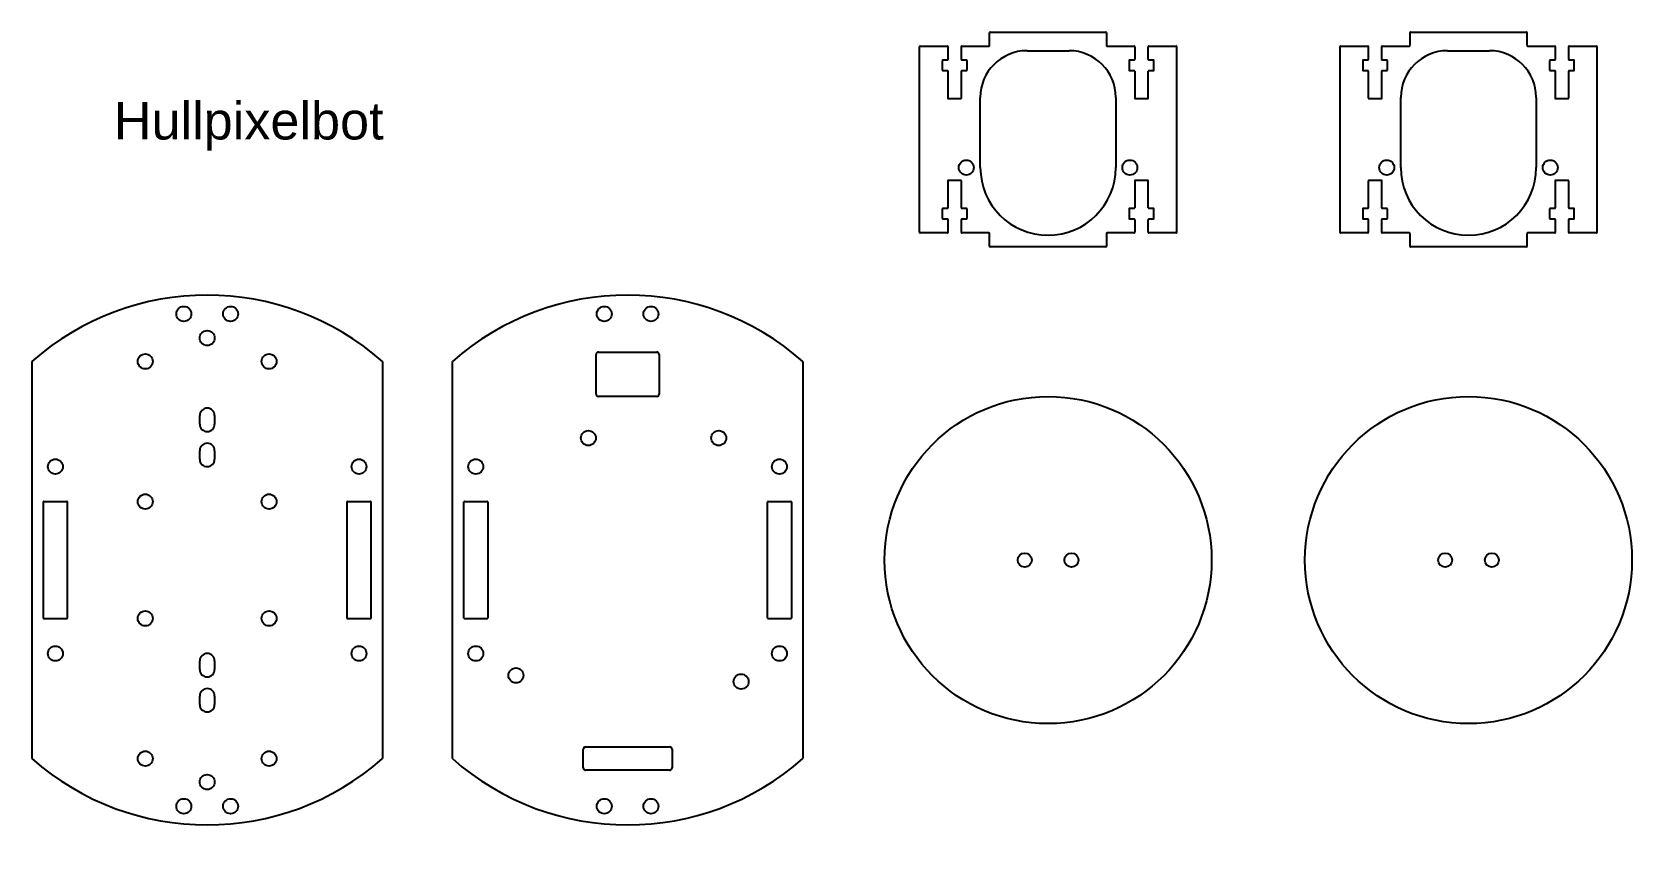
# Model space of a CAD drawing. Header units: millimetres. Extents: x -218 to 125, y -61 to 113.
import ezdxf

# ---------------------------------------------------------------- set-up
doc = ezdxf.new("R2010")
doc.units = ezdxf.units.MM
for name, color, linetype in [('P3mm', 7, 'Continuous'), ('P4mm', 7, 'Continuous'), ('P5mm', 7, 'Continuous'), ('Text', 7, 'Continuous')]:
    doc.layers.add(name, color=color, linetype=linetype)
doc.styles.add('custom', font='arial.ttf', dxfattribs={"width": 0.8})

# ---------------------------------------------------------------- blocks, each defined once
blk = doc.blocks.new('Tower')
at = {"layer": 'P5mm', "color": 3}
for p, q in [((-12.5, 20.1), (-12.5, 22.9)), ((-12.4, 23), (12.4, 23)), ((12.5, 22.9), (12.5, 20.1)), ((-27.5, -19.9), (-27.5, 19.9)), ((-27.4, 20), (-21.55, 20)), ((-21.45, 19.9), (-21.45, 17.1)), ((-18.55, 17.1), (-18.55, 19.9)), ((-18.45, 20), (-12.6, 20)), ((-4.5, 19), (4.5, 19)), ((12.6, 20), (18.45, 20)), ((18.55, 19.9), (18.55, 17.1)), ((21.45, 17.1), (21.45, 19.9)), ((21.55, 20), (27.4, 20)), ((27.5, 19.9), (27.5, -19.9)), ((-22.65, 16.9), (-22.65, 14.85)), ((-21.55, 17), (-22.55, 17)), ((-22.55, 14.75), (-21.55, 14.75)), ((-21.45, 14.65), (-21.45, 8.85)), ((-18.55, 8.85), (-18.55, 14.65)), ((-17.45, 17), (-18.45, 17)), ((-18.45, 14.75), (-17.45, 14.75)), ((-17.35, 14.85), (-17.35, 16.9)), ((17.35, 16.9), (17.35, 14.85)), ((18.45, 17), (17.45, 17)), ((17.45, 14.75), (18.45, 14.75)), ((18.55, 14.65), (18.55, 8.85)), ((21.45, 8.85), (21.45, 14.65)), ((22.55, 17), (21.55, 17)), ((21.55, 14.75), (22.55, 14.75)), ((22.65, 14.85), (22.65, 16.9)), ((-21.35, 8.75), (-18.65, 8.75)), ((-14.5, -6), (-14.5, 9)), ((14.5, 9), (14.5, -6)), ((18.65, 8.75), (21.35, 8.75)), ((-21.45, -8.85), (-21.45, -14.65)), ((-18.65, -8.75), (-21.35, -8.75)), ((-18.55, -14.65), (-18.55, -8.85)), ((18.55, -8.85), (18.55, -14.65)), ((21.35, -8.75), (18.65, -8.75)), ((21.45, -14.65), (21.45, -8.85)), ((-22.65, -14.85), (-22.65, -16.9)), ((-21.55, -14.75), (-22.55, -14.75)), ((-22.55, -17), (-21.55, -17)), ((-21.45, -17.1), (-21.45, -19.9)), ((-18.55, -19.9), (-18.55, -17.1)), ((-17.45, -14.75), (-18.45, -14.75)), ((-18.45, -17), (-17.45, -17)), ((-17.35, -16.9), (-17.35, -14.85)), ((17.35, -14.85), (17.35, -16.9)), ((18.45, -14.75), (17.45, -14.75)), ((17.45, -17), (18.45, -17)), ((18.55, -17.1), (18.55, -19.9)), ((21.45, -19.9), (21.45, -17.1)), ((22.55, -14.75), (21.55, -14.75)), ((21.55, -17), (22.55, -17)), ((22.65, -16.9), (22.65, -14.85)), ((-21.55, -20), (-27.4, -20)), ((-12.6, -20), (-18.45, -20)), ((-12.5, -22.9), (-12.5, -20.1)), ((12.5, -20.1), (12.5, -22.9)), ((18.45, -20), (12.6, -20)), ((27.4, -20), (21.55, -20)), ((12.4, -23), (-12.4, -23))]:
    blk.add_line(p, q, dxfattribs=at)
for centre in [(-17.5, -6), (17.5, -6)]:
    blk.add_circle(centre, 1.6, dxfattribs=at)
for centre, radius, start, end in [((-12.4, 22.9), 0.1, 90, 180), ((12.4, 22.9), 0.1, 0, 90), ((-27.4, 19.9), 0.1, 90, 180), ((-21.55, 19.9), 0.1, 0, 90), ((-18.45, 19.9), 0.1, 90, 180), ((-4.5, 9), 10, 90, 180), ((-12.6, 20.1), 0.1, 270, 0), ((4.5, 9), 10, 0, 90), ((12.6, 20.1), 0.1, 180, 270), ((18.45, 19.9), 0.1, 0, 90), ((21.55, 19.9), 0.1, 90, 180), ((27.4, 19.9), 0.1, 0, 90), ((-22.55, 16.9), 0.1, 90, 180), ((-22.55, 14.85), 0.1, 180, 270), ((-21.55, 17.1), 0.1, 270, 0), ((-21.55, 14.65), 0.1, 0, 90), ((-18.45, 17.1), 0.1, 180, 270), ((-18.45, 14.65), 0.1, 90, 180), ((-17.45, 16.9), 0.1, 0, 90), ((-17.45, 14.85), 0.1, 270, 0), ((17.45, 16.9), 0.1, 90, 180), ((17.45, 14.85), 0.1, 180, 270), ((18.45, 17.1), 0.1, 270, 0), ((18.45, 14.65), 0.1, 0, 90), ((21.55, 17.1), 0.1, 180, 270), ((21.55, 14.65), 0.1, 90, 180), ((22.55, 16.9), 0.1, 0, 90), ((22.55, 14.85), 0.1, 270, 0), ((-21.35, 8.85), 0.1, 180, 270), ((-18.65, 8.85), 0.1, 270, 0), ((18.65, 8.85), 0.1, 180, 270), ((21.35, 8.85), 0.1, 270, 0), ((0, -6), 14.5, 180, 0), ((-21.35, -8.85), 0.1, 90, 180), ((-18.65, -8.85), 0.1, 0, 90), ((18.65, -8.85), 0.1, 90, 180), ((21.35, -8.85), 0.1, 0, 90), ((-22.55, -14.85), 0.1, 90, 180), ((-22.55, -16.9), 0.1, 180, 270), ((-21.55, -14.65), 0.1, 270, 0), ((-21.55, -17.1), 0.1, 0, 90), ((-18.45, -14.65), 0.1, 180, 270), ((-18.45, -17.1), 0.1, 90, 180), ((-17.45, -14.85), 0.1, 0, 90), ((-17.45, -16.9), 0.1, 270, 0), ((17.45, -14.85), 0.1, 90, 180), ((17.45, -16.9), 0.1, 180, 270), ((18.45, -14.65), 0.1, 270, 0), ((18.45, -17.1), 0.1, 0, 90), ((21.55, -14.65), 0.1, 180, 270), ((21.55, -17.1), 0.1, 90, 180), ((22.55, -14.85), 0.1, 0, 90), ((22.55, -16.9), 0.1, 270, 0), ((-27.4, -19.9), 0.1, 180, 270), ((-21.55, -19.9), 0.1, 270, 0), ((-18.45, -19.9), 0.1, 180, 270), ((-12.6, -20.1), 0.1, 0, 90), ((12.6, -20.1), 0.1, 90, 180), ((18.45, -19.9), 0.1, 270, 0), ((21.55, -19.9), 0.1, 180, 270), ((27.4, -19.9), 0.1, 270, 0), ((-12.4, -22.9), 0.1, 180, 270), ((12.4, -22.9), 0.1, 270, 0)]:
    blk.add_arc(centre, radius, start, end, dxfattribs=at)
blk = doc.blocks.new('Wheel')
at = {"layer": 'P4mm', "color": 5}
for centre, radius in [((0, 0), 35), ((-5, 0), 1.5), ((5, 0), 1.5)]:
    blk.add_circle(centre, radius, dxfattribs=at)
blk = doc.blocks.new('PixelbotTop')
at = {"layer": 'P3mm', "color": 1}
for p, q in [((-37.5, -42.5), (-37.5, 42.5)), ((-6.75, 35.5), (-6.75, 44)), ((-6.25, 44.5), (6.25, 44.5)), ((6.75, 44), (6.75, 35.5)), ((37.5, 42.5), (37.5, -42.5)), ((6.25, 35), (-6.25, 35)), ((-35.05, -12.45), (-35.05, 12.45)), ((-34.95, 12.55), (-30.05, 12.55)), ((-29.95, 12.45), (-29.95, -12.45)), ((29.95, -12.45), (29.95, 12.45)), ((30.05, 12.55), (34.95, 12.55)), ((35.05, 12.45), (35.05, -12.45)), ((-30.05, -12.55), (-34.95, -12.55)), ((34.95, -12.55), (30.05, -12.55)), ((-9.5, -44.5), (-9.5, -40.5)), ((-9, -40), (9, -40)), ((9.5, -40.5), (9.5, -44.5)), ((9, -45), (-9, -45))]:
    blk.add_line(p, q, dxfattribs=at)
for centre in [(-5, 52.68), (5, 52.68), (-8.4, 26.1), (19.5, 26.1), (-32.5, 20), (32.5, 20), (-32.5, -20), (32.5, -20), (-23.9, -24.7), (24.3, -26), (-5, -52.68), (5, -52.68)]:
    blk.add_circle(centre, 1.6, dxfattribs=at)
for centre, radius, start, end in [((0, 0), 56.68, 48.5763, 131.4237), ((-6.25, 44), 0.5, 90, 180), ((6.25, 44), 0.5, 0, 90), ((-6.25, 35.5), 0.5, 180, 270), ((6.25, 35.5), 0.5, 270, 0), ((-34.95, 12.45), 0.1, 90, 180), ((-30.05, 12.45), 0.1, 0, 90), ((30.05, 12.45), 0.1, 90, 180), ((34.95, 12.45), 0.1, 0, 90), ((-34.95, -12.45), 0.1, 180, 270), ((-30.05, -12.45), 0.1, 270, 0), ((30.05, -12.45), 0.1, 180, 270), ((34.95, -12.45), 0.1, 270, 0), ((-9, -40.5), 0.5, 90, 180), ((9, -40.5), 0.5, 0, 90), ((0, 0), 56.68, 228.5763, 311.4237), ((-9, -44.5), 0.5, 180, 270), ((9, -44.5), 0.5, 270, 0)]:
    blk.add_arc(centre, radius, start, end, dxfattribs=at)
blk = doc.blocks.new('PixelbotBottom')
at = {"layer": 'P3mm', "color": 1}
for p, q in [((-37.5, -42.5), (-37.5, 42.5)), ((37.5, 42.5), (37.5, -42.5)), ((-1.6, 29.1), (-1.6, 30.9)), ((0, 32.5), (0, 32.5)), ((1.6, 30.9), (1.6, 29.1)), ((0, 27.5), (0, 27.5)), ((0, 25), (0, 25)), ((-1.6, 21.6), (-1.6, 23.4)), ((1.6, 23.4), (1.6, 21.6)), ((0, 20), (0, 20)), ((-35.05, -12.45), (-35.05, 12.45)), ((-34.95, 12.55), (-30.05, 12.55)), ((-29.95, 12.45), (-29.95, -12.45)), ((29.95, -12.45), (29.95, 12.45)), ((30.05, 12.55), (34.95, 12.55)), ((35.05, 12.45), (35.05, -12.45)), ((-30.05, -12.55), (-34.95, -12.55)), ((34.95, -12.55), (30.05, -12.55)), ((0, -20), (0, -20)), ((-1.6, -23.4), (-1.6, -21.6)), ((1.6, -21.6), (1.6, -23.4)), ((0, -25), (0, -25)), ((-1.6, -30.9), (-1.6, -29.1)), ((0, -27.5), (0, -27.5)), ((1.6, -29.1), (1.6, -30.9)), ((0, -32.5), (0, -32.5))]:
    blk.add_line(p, q, dxfattribs=at)
for centre in [(-5, 52.68), (5, 52.68), (0, 47.5), (-13.25, 42.5), (13.25, 42.5), (-32.5, 20), (32.5, 20), (-13.25, 12.5), (13.25, 12.5), (-13.25, -12.5), (13.25, -12.5), (-32.5, -20), (32.5, -20), (-13.25, -42.5), (13.25, -42.5), (0, -47.5), (-5, -52.68), (5, -52.68)]:
    blk.add_circle(centre, 1.6, dxfattribs=at)
for centre, radius, start, end in [((0, 0), 56.68, 48.5763, 131.4237), ((0, 30.9), 1.6, 90, 180), ((0, 30.9), 1.6, 0, 90), ((0, 29.1), 1.6, 180, 270), ((0, 29.1), 1.6, 270, 0), ((0, 23.4), 1.6, 90, 180), ((0, 23.4), 1.6, 0, 90), ((0, 21.6), 1.6, 180, 270), ((0, 21.6), 1.6, 270, 0), ((-34.95, 12.45), 0.1, 90, 180), ((-30.05, 12.45), 0.1, 0, 90), ((30.05, 12.45), 0.1, 90, 180), ((34.95, 12.45), 0.1, 0, 90), ((-34.95, -12.45), 0.1, 180, 270), ((-30.05, -12.45), 0.1, 270, 0), ((30.05, -12.45), 0.1, 180, 270), ((34.95, -12.45), 0.1, 270, 0), ((0, -21.6), 1.6, 90, 180), ((0, -21.6), 1.6, 0, 90), ((0, -23.4), 1.6, 180, 270), ((0, -23.4), 1.6, 270, 0), ((0, -29.1), 1.6, 90, 180), ((0, -29.1), 1.6, 0, 90), ((0, -30.9), 1.6, 180, 270), ((0, -30.9), 1.6, 270, 0), ((0, 0), 56.68, 228.5763, 311.4237)]:
    blk.add_arc(centre, radius, start, end, dxfattribs=at)

msp = doc.modelspace()

# ---------------------------------------------------------------- block references
for name, p in [('Tower', (0, 90)), ('Tower', (90, 90)), ('PixelbotBottom', (-180, 0)), ('PixelbotTop', (-90, 0)), ('Wheel', (0, 0)), ('Wheel', (90, 0))]:
    msp.add_blockref(name, p)

# ---------------------------------------------------------------- texts
at = {"layer": 'Text', "style": 'custom'}
msp.add_text('Hullpixelbot', height=8, dxfattribs=at).set_placement((-200, 90))

doc.saveas('drawing.dxf')
